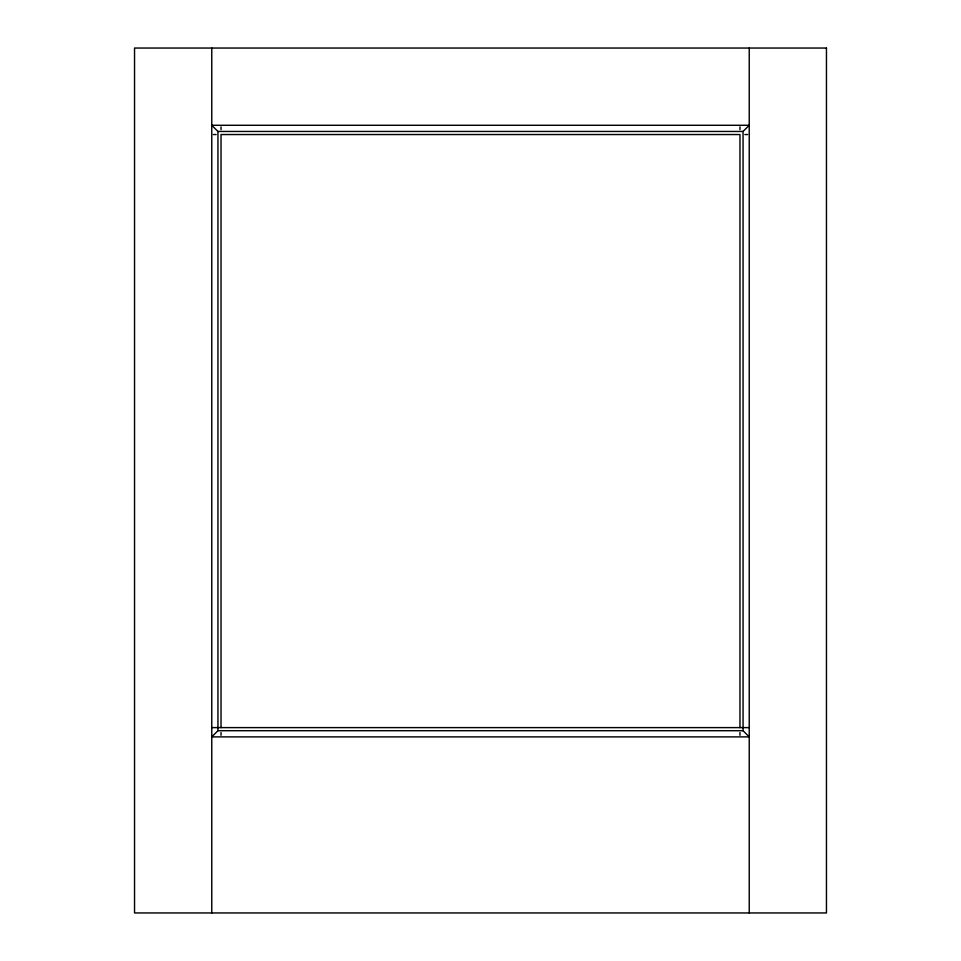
<?xml version="1.0" encoding="UTF-8"?>
<svg xmlns="http://www.w3.org/2000/svg" width="961" height="961" viewBox="0 0 961 961"><rect width="100%" height="100%" fill="white"/><g stroke="black" fill="none" stroke-linecap="round" stroke-linejoin="round"><path stroke-width="1.44" d="M743.057 131.453L749.232 125.278L211.768 125.278L217.943 131.453L217.943 730.708L211.768 736.883L749.232 736.883L743.057 730.708L743.057 131.453L217.943 131.453M213.366 134.54L216.129 134.54M744.871 134.54L747.634 134.54M211.768 727.609L749.232 727.609M217.943 730.708L743.057 730.708M749.232 48.05L749.232 912.95M739.97 126.876L739.97 129.639M739.97 727.609L739.97 134.54L221.03 134.54L221.03 727.609M739.97 732.51L739.97 735.285M221.03 126.876L221.03 129.639M221.03 732.51L221.03 735.285M211.768 48.05L211.768 912.95M826.46 48.05L134.54 48.05L134.54 912.95L826.46 912.95L826.46 48.05"/></g></svg>
